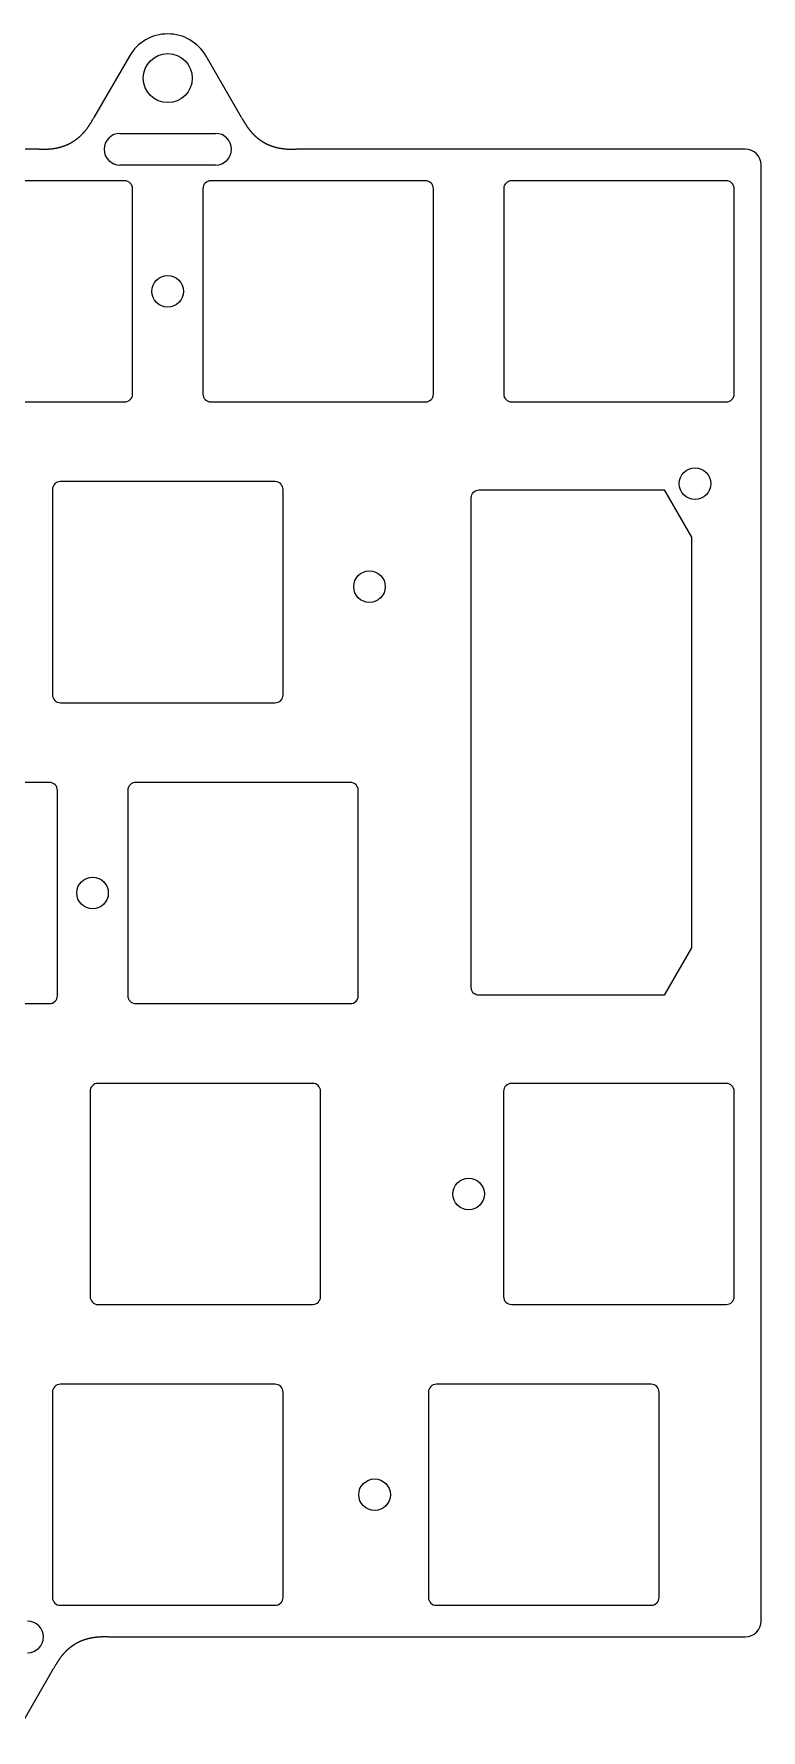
# Model space of a CAD drawing. Header units: millimetres. Extents: x -9 to 276, y -92 to 16.
# Drawn here: x 229.7 to 275.7, y -91.1 to 16.3 of the extents above; entities that cross this region are included whole.
import ezdxf

# ---------------------------------------------------------------- set-up
doc = ezdxf.new("R2010")
doc.units = ezdxf.units.MM
doc.layers.get('0').update_dxf_attribs({"linetype": 'CONTINUOUS'})
doc.layers.add('BLACK', color=7, linetype='CONTINUOUS')
doc.layers.add('Edge.Cuts', color=53, linetype='CONTINUOUS', true_color=0xc8a339)

msp = doc.modelspace()

# ---------------------------------------------------------------- linework, layer by layer
for points in [[(240.35, 6.5), (240.35, -6.5, 0.4142123908), (240.85, -7), (254.45, -7, 0.4142135624), (254.95, -6.5), (254.95, 6.5, 0.4142135624), (254.45, 7), (240.85, 7, 0.4142123908)], [(259.4, 6.5), (259.4, -6.5, 0.4142123908), (259.9, -7), (273.5, -7, 0.4142135624), (274, -6.5), (274, 6.5, 0.4142135624), (273.5, 7), (259.9, 7, 0.4142123908)], [(257.34375, -44.075), (257.34375, -13.075, -0.4142135624), (257.84375, -12.575), (269.56175, -12.575), (271.29375, -15.575), (271.29375, -41.575), (269.56175, -44.575), (257.84375, -44.575, -0.4142123908)], [(235.59375, -31.6), (235.59375, -44.6, 0.4142123908), (236.09375, -45.1), (249.69375, -45.1, 0.4142135624), (250.19375, -44.6), (250.19375, -31.6, 0.4142135624), (249.69375, -31.1), (236.09375, -31.1, 0.4142123908)], [(244.925, -69.2), (231.325, -69.2, 0.4142123908), (230.825, -69.7), (230.825, -82.7, 0.4142123908), (231.325, -83.2), (244.925, -83.2, 0.4142135624), (245.425, -82.7), (245.425, -69.7, 0.4142135624)], [(268.7375, -83.2, 0.4142135624), (269.2375, -82.7), (269.2375, -69.7, 0.4142135624), (268.7375, -69.2), (255.1375, -69.2, 0.4142123908), (254.6375, -69.7), (254.6375, -82.7, 0.4142123908), (255.1375, -83.2)]]:
    msp.add_lwpolyline(points, format="xyb", close=True)
for centre in [(238.125, 0), (271.51875, -12.175), (233.3625, -38.1), (251.221875, -76.2)]:
    msp.add_circle(centre, 1)
at = {"layer": 'BLACK', "linetype": 'Continuous'}
for p, q in [((247.306162, -50.152051), (233.70625, -50.152051)), ((273.497462, -50.152003), (259.897462, -50.152003)), ((233.20625, -50.652003), (233.20625, -63.652051)), ((247.80625, -63.651903), (247.80625, -50.644041)), ((259.397462, -50.652003), (259.397462, -63.652003)), ((273.997462, -63.652003), (273.997462, -50.652003)), ((233.706262, -64.152051), (247.312407, -64.152051)), ((259.897462, -64.152003), (273.497462, -64.152003))]:
    msp.add_line(p, q, dxfattribs=at)
at = {"layer": 'BLACK'}
msp.add_circle((257.175, -57.15), 1, dxfattribs=at)
for centre, radius, start, end in [((233.706162, -50.652003), 0.499912, 89.98991497, 180), ((247.306162, -50.652203), 0.500152, 0.9350487, 90), ((259.897462, -50.652003), 0.5, 90, 180), ((273.497462, -50.652003), 0.5, 0, 90), ((233.706262, -63.652103), 0.499948, 179.99404138, 270), ((247.306062, -63.651903), 0.500188, 270.7268293, 0), ((259.897462, -63.652003), 0.5, 180, 270), ((273.497462, -63.652003), 0.5, 270, 0)]:
    msp.add_arc(centre, radius, start, end, dxfattribs=at)
at = {"layer": 'Edge.Cuts', "linetype": 'CONTINUOUS'}
for p, q in [((235.700129, 14.9), (233.448462, 11)), ((242.801537, 11), (240.549871, 14.9)), ((233.283406, 10.718846), (233.296514, 10.74055)), ((233.296514, 10.74055), (233.310019, 10.763064)), ((233.310019, 10.763064), (233.324006, 10.786532)), ((233.324006, 10.786532), (233.338586, 10.811149)), ((233.338586, 10.811149), (233.353924, 10.837196)), ((233.353924, 10.837196), (233.370266, 10.865098)), ((233.370266, 10.865098), (233.388018, 10.89556)), ((233.388018, 10.89556), (233.407962, 10.929928)), ((233.407962, 10.929928), (233.432009, 10.971507)), ((233.432009, 10.971507), (233.448462, 11)), ((242.801537, 11), (242.823643, 10.961725)), ((242.823643, 10.961725), (242.845962, 10.923156)), ((242.845962, 10.923156), (242.857212, 10.903769)), ((242.857212, 10.903769), (242.868527, 10.884317)), ((242.868527, 10.884317), (242.879911, 10.864802)), ((242.879911, 10.864802), (242.891369, 10.845228)), ((242.891369, 10.845228), (242.902904, 10.825597)), ((242.902904, 10.825597), (242.91452, 10.805913)), ((242.91452, 10.805913), (242.926221, 10.786177)), ((242.926221, 10.786177), (242.938012, 10.766393)), ((242.938012, 10.766393), (242.949895, 10.746563)), ((242.949895, 10.746563), (242.961876, 10.726691)), ((232.381676, 9.662476), (232.387888, 9.667278)), ((232.387888, 9.667278), (232.394088, 9.672096)), ((232.394088, 9.672096), (232.400276, 9.676931)), ((232.400276, 9.676931), (232.406453, 9.681782)), ((232.406453, 9.681782), (232.412619, 9.68665)), ((232.412619, 9.68665), (232.418774, 9.691534)), ((232.418774, 9.691534), (232.424916, 9.696434)), ((232.424916, 9.696434), (232.431048, 9.701351)), ((232.431048, 9.701351), (232.437168, 9.706285)), ((232.437168, 9.706285), (232.443276, 9.711235)), ((232.443276, 9.711235), (232.449373, 9.716201)), ((232.449373, 9.716201), (232.455459, 9.721184)), ((232.455459, 9.721184), (232.461533, 9.726183)), ((232.461533, 9.726183), (232.467595, 9.731198)), ((232.467595, 9.731198), (232.473645, 9.73623)), ((232.473645, 9.73623), (232.479684, 9.741278)), ((232.479684, 9.741278), (232.485712, 9.746342)), ((232.485712, 9.746342), (232.491727, 9.751423)), ((232.491727, 9.751423), (232.497731, 9.75652)), ((232.497731, 9.75652), (232.503723, 9.761633)), ((232.503723, 9.761633), (232.509704, 9.766763)), ((232.509704, 9.766763), (232.515672, 9.771909)), ((232.515672, 9.771909), (232.521629, 9.777071)), ((232.521629, 9.777071), (232.527574, 9.782249)), ((232.527574, 9.782249), (232.533507, 9.787443)), ((232.533507, 9.787443), (232.539428, 9.792654)), ((232.539428, 9.792654), (232.545338, 9.797881)), ((232.545338, 9.797881), (232.551235, 9.803124)), ((232.551235, 9.803124), (232.55712, 9.808383)), ((232.55712, 9.808383), (232.562994, 9.813658)), ((232.562994, 9.813658), (232.568855, 9.818949)), ((232.568855, 9.818949), (232.574705, 9.824257)), ((232.574705, 9.824257), (232.580542, 9.82958)), ((232.580542, 9.82958), (232.586367, 9.834919)), ((232.586367, 9.834919), (232.586875, 9.835386)), ((232.586875, 9.835386), (232.598466, 9.846097)), ((232.598466, 9.846097), (232.610011, 9.856873)), ((232.610011, 9.856873), (232.621511, 9.867716)), ((232.621511, 9.867716), (232.632966, 9.878626)), ((232.632966, 9.878626), (232.644377, 9.889605)), ((232.644377, 9.889605), (232.655745, 9.900653)), ((232.655745, 9.900653), (232.667071, 9.911771)), ((232.667071, 9.911771), (232.678355, 9.92296)), ((232.678355, 9.92296), (232.689599, 9.934222)), ((232.689599, 9.934222), (232.700804, 9.945556)), ((232.700804, 9.945556), (232.71197, 9.956965)), ((232.71197, 9.956965), (232.723098, 9.968449)), ((232.723098, 9.968449), (232.734189, 9.98001)), ((232.734189, 9.98001), (232.745245, 9.991649)), ((232.745245, 9.991649), (232.756266, 10.003367)), ((232.756266, 10.003367), (232.767253, 10.015166)), ((232.767253, 10.015166), (232.778208, 10.027046)), ((232.778208, 10.027046), (232.789131, 10.03901)), ((232.789131, 10.03901), (232.800024, 10.051058)), ((232.800024, 10.051058), (232.810888, 10.063193)), ((232.810888, 10.063193), (232.821723, 10.075416)), ((232.821723, 10.075416), (232.832532, 10.087729)), ((232.832532, 10.087729), (232.843315, 10.100134)), ((232.843315, 10.100134), (232.854074, 10.112632)), ((232.854074, 10.112632), (232.864811, 10.125226)), ((232.864811, 10.125226), (232.875526, 10.137918)), ((232.875526, 10.137918), (232.886221, 10.15071)), ((232.886221, 10.15071), (232.896898, 10.163604)), ((232.896898, 10.163604), (232.907559, 10.176603)), ((232.907559, 10.176603), (232.918204, 10.189709)), ((232.918204, 10.189709), (232.928837, 10.202926)), ((232.928837, 10.202926), (232.939458, 10.216255)), ((232.939458, 10.216255), (232.95007, 10.229701)), ((232.95007, 10.229701), (232.960675, 10.243266)), ((232.960675, 10.243266), (232.971275, 10.256954)), ((232.971275, 10.256954), (232.981872, 10.270768)), ((232.981872, 10.270768), (232.99247, 10.284713)), ((232.99247, 10.284713), (233.003069, 10.298793)), ((233.003069, 10.298793), (233.013674, 10.313011)), ((233.013674, 10.313011), (233.024287, 10.327374)), ((233.024287, 10.327374), (233.034912, 10.341886)), ((233.034912, 10.341886), (233.045551, 10.356552)), ((233.045551, 10.356552), (233.056208, 10.371379)), ((233.056208, 10.371379), (233.066888, 10.386373)), ((233.066888, 10.386373), (233.077594, 10.401541)), ((233.077594, 10.401541), (233.088331, 10.416891)), ((233.088331, 10.416891), (233.099103, 10.43243)), ((233.099103, 10.43243), (233.109918, 10.448169)), ((233.109918, 10.448169), (233.120779, 10.464116)), ((233.120779, 10.464116), (233.131694, 10.480284)), ((233.131694, 10.480284), (233.142671, 10.496683)), ((233.142671, 10.496683), (233.153715, 10.513327)), ((233.153715, 10.513327), (233.164838, 10.530232)), ((233.164838, 10.530232), (233.176048, 10.547414)), ((233.176048, 10.547414), (233.187357, 10.564892)), ((233.187357, 10.564892), (233.198777, 10.582688)), ((233.198777, 10.582688), (233.210323, 10.600826)), ((233.210323, 10.600826), (233.222011, 10.619335)), ((233.222011, 10.619335), (233.233861, 10.638248)), ((233.233861, 10.638248), (233.245896, 10.657604)), ((233.245896, 10.657604), (233.258142, 10.67745)), ((233.258142, 10.67745), (233.270632, 10.697841)), ((233.270632, 10.697841), (233.283406, 10.718846)), ((235.093762, 10), (241.156237, 10)), ((242.961876, 10.726691), (242.973958, 10.706778)), ((242.973958, 10.706778), (242.986144, 10.686828)), ((242.986144, 10.686828), (242.998439, 10.666844)), ((242.998439, 10.666844), (243.004629, 10.656839)), ((243.004629, 10.656839), (243.010848, 10.646828)), ((243.010848, 10.646828), (243.017096, 10.636808)), ((243.017096, 10.636808), (243.023373, 10.626782)), ((243.023373, 10.626782), (243.029681, 10.61675)), ((243.029681, 10.61675), (243.036019, 10.606711)), ((243.036019, 10.606711), (243.042389, 10.596666)), ((243.042389, 10.596666), (243.04879, 10.586616)), ((243.04879, 10.586616), (243.055223, 10.576561)), ((243.055223, 10.576561), (243.061689, 10.566501)), ((243.061689, 10.566501), (243.068189, 10.556436)), ((243.068189, 10.556436), (243.074722, 10.546367)), ((243.074722, 10.546367), (243.081289, 10.536295)), ((243.081289, 10.536295), (243.087891, 10.526219)), ((243.087891, 10.526219), (243.094528, 10.51614)), ((243.094528, 10.51614), (243.1012, 10.506058)), ((243.1012, 10.506058), (243.107909, 10.495974)), ((243.107909, 10.495974), (243.114654, 10.485888)), ((243.114654, 10.485888), (243.121437, 10.4758)), ((243.121437, 10.4758), (243.128257, 10.465711)), ((243.128257, 10.465711), (243.135115, 10.45562)), ((243.135115, 10.45562), (243.142012, 10.445529)), ((243.142012, 10.445529), (243.148948, 10.435438)), ((243.148948, 10.435438), (243.155924, 10.425347)), ((243.155924, 10.425347), (243.16294, 10.415256)), ((243.16294, 10.415256), (243.169996, 10.405166)), ((243.169996, 10.405166), (243.177094, 10.395077)), ((243.177094, 10.395077), (243.184233, 10.384989)), ((243.184233, 10.384989), (243.191414, 10.374903)), ((243.191414, 10.374903), (243.198638, 10.36482)), ((243.198638, 10.36482), (243.205905, 10.354738)), ((243.205905, 10.354738), (243.213215, 10.34466)), ((243.213215, 10.34466), (243.22057, 10.334585)), ((243.22057, 10.334585), (243.227969, 10.324513)), ((243.227969, 10.324513), (243.235413, 10.314445)), ((243.235413, 10.314445), (243.242902, 10.304381)), ((243.242902, 10.304381), (243.250438, 10.294322)), ((243.250438, 10.294322), (243.25802, 10.284267)), ((243.25802, 10.284267), (243.26565, 10.274218)), ((243.26565, 10.274218), (243.273327, 10.264175)), ((243.273327, 10.264175), (243.281052, 10.254137)), ((243.281052, 10.254137), (243.288825, 10.244105)), ((243.288825, 10.244105), (243.296648, 10.234081)), ((243.296648, 10.234081), (243.30452, 10.224063)), ((243.30452, 10.224063), (243.312442, 10.214052)), ((243.312442, 10.214052), (243.320414, 10.204049)), ((243.320414, 10.204049), (243.328438, 10.194055)), ((243.328438, 10.194055), (243.336513, 10.184068)), ((243.336513, 10.184068), (243.34464, 10.17409)), ((243.34464, 10.17409), (243.352819, 10.164121)), ((243.352819, 10.164121), (243.361052, 10.154162)), ((243.361052, 10.154162), (243.369338, 10.144212)), ((243.369338, 10.144212), (243.377678, 10.134273)), ((243.377678, 10.134273), (243.386072, 10.124344)), ((243.386072, 10.124344), (243.394522, 10.114425)), ((243.394522, 10.114425), (243.403026, 10.104518)), ((243.403026, 10.104518), (243.411587, 10.094622)), ((243.411587, 10.094622), (243.420205, 10.084738)), ((243.420205, 10.084738), (243.428879, 10.074866)), ((243.428879, 10.074866), (243.437611, 10.065007)), ((243.437611, 10.065007), (243.4464, 10.055161)), ((243.4464, 10.055161), (243.455248, 10.045327)), ((243.455248, 10.045327), (243.464155, 10.035508)), ((243.464155, 10.035508), (243.473122, 10.025702)), ((243.473122, 10.025702), (243.482148, 10.01591)), ((243.482148, 10.01591), (243.491235, 10.006133)), ((243.491235, 10.006133), (243.500383, 9.996371)), ((243.500383, 9.996371), (243.509592, 9.986624)), ((243.509592, 9.986624), (243.518863, 9.976893)), ((243.518863, 9.976893), (243.528196, 9.967178)), ((243.528196, 9.967178), (243.537593, 9.957479)), ((243.537593, 9.957479), (243.547052, 9.947796)), ((243.547052, 9.947796), (243.556576, 9.938131)), ((243.556576, 9.938131), (243.566164, 9.928483)), ((243.566164, 9.928483), (243.575817, 9.918853)), ((243.575817, 9.918853), (243.585535, 9.909241)), ((243.585535, 9.909241), (243.595319, 9.899647)), ((243.595319, 9.899647), (243.605169, 9.890072)), ((243.605169, 9.890072), (243.615087, 9.880516)), ((243.615087, 9.880516), (243.625071, 9.87098)), ((243.625071, 9.87098), (243.635124, 9.861463)), ((243.635124, 9.861463), (243.645245, 9.851966)), ((243.645245, 9.851966), (243.655434, 9.84249)), ((243.655434, 9.84249), (243.665693, 9.833035)), ((243.665693, 9.833035), (243.676022, 9.823601)), ((243.676022, 9.823601), (243.686421, 9.814188)), ((243.686421, 9.814188), (243.696891, 9.804797)), ((243.696891, 9.804797), (243.707433, 9.795429)), ((243.707433, 9.795429), (243.718046, 9.786083)), ((243.718046, 9.786083), (243.728731, 9.77676)), ((243.728731, 9.77676), (243.73949, 9.76746)), ((243.73949, 9.76746), (243.750321, 9.758183)), ((243.750321, 9.758183), (243.761226, 9.748931)), ((243.761226, 9.748931), (243.772206, 9.739703)), ((243.772206, 9.739703), (243.778256, 9.734655)), ((243.778256, 9.734655), (243.784318, 9.729623)), ((243.784318, 9.729623), (243.790391, 9.724608)), ((243.790391, 9.724608), (243.796476, 9.71961)), ((243.796476, 9.71961), (243.802572, 9.714627)), ((243.802572, 9.714627), (243.808679, 9.709662)), ((243.808679, 9.709662), (243.814798, 9.704712)), ((243.814798, 9.704712), (243.820929, 9.69978)), ((243.820929, 9.69978), (243.827071, 9.694863)), ((243.827071, 9.694863), (243.833224, 9.689964)), ((243.833224, 9.689964), (243.839388, 9.68508)), ((243.839388, 9.68508), (243.845564, 9.680214)), ((243.845564, 9.680214), (243.851751, 9.675364)), ((243.851751, 9.675364), (243.857949, 9.67053)), ((243.857949, 9.67053), (243.864159, 9.665713)), ((229.984361, 9), (141.490638, 9)), ((229.984361, 9), (230.028561, 9.000006)), ((230.028561, 9.000006), (230.073122, 9.000051)), ((230.073122, 9.000051), (230.095537, 9.0001)), ((230.095537, 9.0001), (230.118041, 9.000173)), ((230.118041, 9.000173), (230.140633, 9.000275)), ((230.140633, 9.000275), (230.163313, 9.000411)), ((230.163313, 9.000411), (230.186082, 9.000585)), ((230.186082, 9.000585), (230.208937, 9.000803)), ((230.208937, 9.000803), (230.231879, 9.001069)), ((230.231879, 9.001069), (230.254908, 9.001387)), ((230.254908, 9.001387), (230.278023, 9.001764)), ((230.278023, 9.001764), (230.301223, 9.002203)), ((230.301223, 9.002203), (230.324509, 9.00271)), ((230.324509, 9.00271), (230.347879, 9.003289)), ((230.347879, 9.003289), (230.371334, 9.003945)), ((230.371334, 9.003945), (230.383093, 9.004303)), ((230.383093, 9.004303), (230.394873, 9.004683)), ((230.394873, 9.004683), (230.406673, 9.005084)), ((230.406673, 9.005084), (230.418495, 9.005507)), ((230.418495, 9.005507), (230.430337, 9.005953)), ((230.430337, 9.005953), (230.4422, 9.006423)), ((230.4422, 9.006423), (230.454084, 9.006917)), ((230.454084, 9.006917), (230.465988, 9.007436)), ((230.465988, 9.007436), (230.477913, 9.00798)), ((230.477913, 9.00798), (230.489859, 9.008549)), ((230.489859, 9.008549), (230.501824, 9.009146)), ((230.501824, 9.009146), (230.513811, 9.009769)), ((230.513811, 9.009769), (230.525817, 9.01042)), ((230.525817, 9.01042), (230.537844, 9.011099)), ((230.537844, 9.011099), (230.549891, 9.011808)), ((230.549891, 9.011808), (230.561959, 9.012545)), ((230.561959, 9.012545), (230.574046, 9.013313)), ((230.574046, 9.013313), (230.586154, 9.014112)), ((230.586154, 9.014112), (230.598282, 9.014942)), ((230.598282, 9.014942), (230.610429, 9.015804)), ((230.610429, 9.015804), (230.622597, 9.016698)), ((230.622597, 9.016698), (230.634784, 9.017625)), ((230.634784, 9.017625), (230.646992, 9.018586)), ((230.646992, 9.018586), (230.659219, 9.019582)), ((230.659219, 9.019582), (230.671465, 9.020612)), ((230.671465, 9.020612), (230.683732, 9.021678)), ((230.683732, 9.021678), (230.696018, 9.02278)), ((230.696018, 9.02278), (230.708324, 9.023919)), ((230.708324, 9.023919), (230.720649, 9.025095)), ((230.720649, 9.025095), (230.732994, 9.026309)), ((230.732994, 9.026309), (230.745358, 9.027562)), ((230.745358, 9.027562), (230.757741, 9.028854)), ((230.757741, 9.028854), (230.770144, 9.030185)), ((230.770144, 9.030185), (230.782566, 9.031557)), ((230.782566, 9.031557), (230.795007, 9.03297)), ((230.795007, 9.03297), (230.807467, 9.034424)), ((230.807467, 9.034424), (230.819947, 9.035921)), ((230.819947, 9.035921), (230.832445, 9.03746)), ((230.832445, 9.03746), (230.844963, 9.039043)), ((230.844963, 9.039043), (230.857499, 9.040669)), ((230.857499, 9.040669), (230.870055, 9.042341)), ((230.870055, 9.042341), (230.882629, 9.044057)), ((230.882629, 9.044057), (230.895222, 9.045819)), ((230.895222, 9.045819), (230.907834, 9.047627)), ((230.907834, 9.047627), (230.920464, 9.049483)), ((230.920464, 9.049483), (230.933113, 9.051386)), ((230.933113, 9.051386), (230.94578, 9.053337)), ((230.94578, 9.053337), (230.958467, 9.055337)), ((230.958467, 9.055337), (230.971171, 9.057386)), ((230.971171, 9.057386), (230.983894, 9.059485)), ((230.983894, 9.059485), (230.996636, 9.061635)), ((230.996636, 9.061635), (231.009395, 9.063836)), ((231.009395, 9.063836), (231.022173, 9.066089)), ((231.022173, 9.066089), (231.034969, 9.068394)), ((231.034969, 9.068394), (231.047784, 9.070753)), ((231.047784, 9.070753), (231.060616, 9.073164)), ((231.060616, 9.073164), (231.073466, 9.07563)), ((231.073466, 9.07563), (231.086335, 9.078151)), ((231.086335, 9.078151), (231.099221, 9.080728)), ((231.099221, 9.080728), (231.112126, 9.08336)), ((231.112126, 9.08336), (231.125048, 9.086049)), ((231.125048, 9.086049), (231.137988, 9.088795)), ((231.137988, 9.088795), (231.150945, 9.091598)), ((231.150945, 9.091598), (231.163921, 9.094461)), ((231.163921, 9.094461), (231.176914, 9.097382)), ((231.176914, 9.097382), (231.189924, 9.100363)), ((231.189924, 9.100363), (231.202952, 9.103404)), ((231.202952, 9.103404), (231.215998, 9.106506)), ((231.215998, 9.106506), (231.229061, 9.109669)), ((231.229061, 9.109669), (231.242141, 9.112894)), ((231.242141, 9.112894), (231.255239, 9.116182)), ((231.255239, 9.116182), (231.268354, 9.119534)), ((231.268354, 9.119534), (231.281486, 9.122949)), ((231.281486, 9.122949), (231.294635, 9.126428)), ((231.294635, 9.126428), (231.307802, 9.129973)), ((231.307802, 9.129973), (231.320985, 9.133583)), ((231.320985, 9.133583), (231.334186, 9.137259)), ((231.334186, 9.137259), (231.347403, 9.141002)), ((231.347403, 9.141002), (231.360637, 9.144813)), ((231.360637, 9.144813), (231.373889, 9.148692)), ((231.373889, 9.148692), (231.387157, 9.152639)), ((231.387157, 9.152639), (231.400441, 9.156656)), ((231.400441, 9.156656), (231.413743, 9.160742)), ((231.413743, 9.160742), (231.427061, 9.164899)), ((231.427061, 9.164899), (231.440396, 9.169127)), ((231.440396, 9.169127), (231.453747, 9.173427)), ((231.453747, 9.173427), (231.467114, 9.177799)), ((231.467114, 9.177799), (231.480498, 9.182244)), ((231.480498, 9.182244), (231.493899, 9.186762)), ((231.493899, 9.186762), (231.507316, 9.191354)), ((231.507316, 9.191354), (231.520749, 9.196021)), ((231.520749, 9.196021), (231.534198, 9.200763)), ((231.534198, 9.200763), (231.547663, 9.205581)), ((231.547663, 9.205581), (231.561145, 9.210476)), ((231.561145, 9.210476), (231.568542, 9.213192)), ((231.568542, 9.213192), (231.57593, 9.215925)), ((231.57593, 9.215925), (231.58331, 9.218677)), ((231.58331, 9.218677), (231.590681, 9.221447)), ((231.590681, 9.221447), (231.598044, 9.224236)), ((231.598044, 9.224236), (231.605398, 9.227042)), ((231.605398, 9.227042), (231.612744, 9.229867)), ((231.612744, 9.229867), (231.620081, 9.232709)), ((231.620081, 9.232709), (231.62741, 9.23557)), ((231.62741, 9.23557), (231.63473, 9.238449)), ((231.63473, 9.238449), (231.642041, 9.241346)), ((231.642041, 9.241346), (231.649343, 9.244261)), ((231.649343, 9.244261), (231.656637, 9.247194)), ((231.656637, 9.247194), (231.663922, 9.250146)), ((231.663922, 9.250146), (231.671199, 9.253115)), ((231.671199, 9.253115), (231.678466, 9.256102)), ((231.678466, 9.256102), (231.685725, 9.259107)), ((231.685725, 9.259107), (231.692975, 9.26213)), ((231.692975, 9.26213), (231.700216, 9.265172)), ((231.700216, 9.265172), (231.707448, 9.268231)), ((231.707448, 9.268231), (231.714671, 9.271308)), ((231.714671, 9.271308), (231.721886, 9.274403)), ((231.721886, 9.274403), (231.729091, 9.277516)), ((231.729091, 9.277516), (231.736288, 9.280647)), ((231.736288, 9.280647), (231.743475, 9.283795)), ((231.743475, 9.283795), (231.750654, 9.286962)), ((231.750654, 9.286962), (231.757823, 9.290147)), ((231.757823, 9.290147), (231.764983, 9.293349)), ((231.764983, 9.293349), (231.772134, 9.296569)), ((231.772134, 9.296569), (231.779277, 9.299807)), ((231.779277, 9.299807), (231.786409, 9.303063)), ((231.786409, 9.303063), (231.793533, 9.306337)), ((231.793533, 9.306337), (231.800648, 9.309628)), ((231.800648, 9.309628), (231.807753, 9.312937)), ((231.807753, 9.312937), (231.814849, 9.316264)), ((231.814849, 9.316264), (231.821936, 9.319609)), ((231.821936, 9.319609), (231.829014, 9.322971)), ((231.829014, 9.322971), (231.836082, 9.326351)), ((231.836082, 9.326351), (231.843141, 9.329749)), ((231.843141, 9.329749), (231.85019, 9.333165)), ((231.85019, 9.333165), (231.85723, 9.336598)), ((231.85723, 9.336598), (231.864261, 9.340049)), ((231.864261, 9.340049), (231.871282, 9.343517)), ((231.871282, 9.343517), (231.878294, 9.347003)), ((231.878294, 9.347003), (231.885296, 9.350507)), ((231.885296, 9.350507), (231.892289, 9.354029)), ((231.892289, 9.354029), (231.899272, 9.357567)), ((231.899272, 9.357567), (231.906246, 9.361124)), ((231.906246, 9.361124), (231.91321, 9.364698)), ((231.91321, 9.364698), (231.920165, 9.36829)), ((231.920165, 9.36829), (231.92711, 9.371899)), ((231.92711, 9.371899), (231.934045, 9.375526)), ((231.934045, 9.375526), (231.940971, 9.37917)), ((231.940971, 9.37917), (231.947886, 9.382831)), ((231.947886, 9.382831), (231.954793, 9.386511)), ((231.954793, 9.386511), (231.961689, 9.390207)), ((231.961689, 9.390207), (231.968576, 9.393921)), ((231.968576, 9.393921), (231.975452, 9.397653)), ((231.975452, 9.397653), (231.982319, 9.401402)), ((231.982319, 9.401402), (231.989176, 9.405168)), ((231.989176, 9.405168), (231.996024, 9.408952)), ((231.996024, 9.408952), (232.002861, 9.412753)), ((232.002861, 9.412753), (232.009689, 9.416572)), ((232.009689, 9.416572), (232.016506, 9.420407)), ((232.016506, 9.420407), (232.023314, 9.424261)), ((232.023314, 9.424261), (232.030111, 9.428131)), ((232.030111, 9.428131), (232.036899, 9.432019)), ((232.036899, 9.432019), (232.043676, 9.435924)), ((232.043676, 9.435924), (232.050443, 9.439846)), ((232.050443, 9.439846), (232.057201, 9.443786)), ((232.057201, 9.443786), (232.063948, 9.447743)), ((232.063948, 9.447743), (232.070685, 9.451717)), ((232.070685, 9.451717), (232.077412, 9.455709)), ((232.077412, 9.455709), (232.084129, 9.459717)), ((232.084129, 9.459717), (232.090835, 9.463743)), ((232.090835, 9.463743), (232.097532, 9.467786)), ((232.097532, 9.467786), (232.104217, 9.471846)), ((232.104217, 9.471846), (232.110893, 9.475924)), ((232.110893, 9.475924), (232.117559, 9.480018)), ((232.117559, 9.480018), (232.124214, 9.48413)), ((232.124214, 9.48413), (232.130859, 9.488258)), ((232.130859, 9.488258), (232.137493, 9.492404)), ((232.137493, 9.492404), (232.144117, 9.496567)), ((232.144117, 9.496567), (232.150731, 9.500747)), ((232.150731, 9.500747), (232.157334, 9.504944)), ((232.157334, 9.504944), (232.163926, 9.509158)), ((232.163926, 9.509158), (232.170508, 9.513389)), ((232.170508, 9.513389), (232.17708, 9.517637)), ((232.17708, 9.517637), (232.183641, 9.521903)), ((232.183641, 9.521903), (232.190192, 9.526185)), ((232.190192, 9.526185), (232.196732, 9.530484)), ((232.196732, 9.530484), (232.203261, 9.5348)), ((232.203261, 9.5348), (232.20978, 9.539133)), ((232.20978, 9.539133), (232.216288, 9.543483)), ((232.216288, 9.543483), (232.222785, 9.54785)), ((232.222785, 9.54785), (232.229272, 9.552233)), ((232.229272, 9.552233), (232.235747, 9.556634)), ((232.235747, 9.556634), (232.242213, 9.561051)), ((232.242213, 9.561051), (232.248667, 9.565486)), ((232.248667, 9.565486), (232.255111, 9.569937)), ((232.255111, 9.569937), (232.261543, 9.574405)), ((232.261543, 9.574405), (232.267965, 9.57889)), ((232.267965, 9.57889), (232.274376, 9.583391)), ((232.274376, 9.583391), (232.280776, 9.58791)), ((232.280776, 9.58791), (232.287165, 9.592445)), ((232.287165, 9.592445), (232.293544, 9.596997)), ((232.293544, 9.596997), (232.299911, 9.601566)), ((232.299911, 9.601566), (232.306267, 9.606151)), ((232.306267, 9.606151), (232.312612, 9.610753)), ((232.312612, 9.610753), (232.318947, 9.615372)), ((232.318947, 9.615372), (232.32527, 9.620008)), ((232.32527, 9.620008), (232.331582, 9.62466)), ((232.331582, 9.62466), (232.337883, 9.629329)), ((232.337883, 9.629329), (232.344173, 9.634014)), ((232.344173, 9.634014), (232.350451, 9.638717)), ((232.350451, 9.638717), (232.356719, 9.643435)), ((232.356719, 9.643435), (232.362975, 9.648171)), ((232.362975, 9.648171), (232.36922, 9.652923)), ((232.36922, 9.652923), (232.375454, 9.657691)), ((232.375454, 9.657691), (232.381676, 9.662476)), ((243.864159, 9.665713), (243.87038, 9.660913)), ((243.87038, 9.660913), (243.876612, 9.656129)), ((243.876612, 9.656129), (243.882855, 9.651362)), ((243.882855, 9.651362), (243.889109, 9.646612)), ((243.889109, 9.646612), (243.895375, 9.641878)), ((243.895375, 9.641878), (243.901651, 9.637161)), ((243.901651, 9.637161), (243.907939, 9.632461)), ((243.907939, 9.632461), (243.914237, 9.627777)), ((243.914237, 9.627777), (243.920547, 9.62311)), ((243.920547, 9.62311), (243.926868, 9.61846)), ((243.926868, 9.61846), (243.933199, 9.613827)), ((243.933199, 9.613827), (243.939542, 9.60921)), ((243.939542, 9.60921), (243.945895, 9.604611)), ((243.945895, 9.604611), (243.95226, 9.600028)), ((243.95226, 9.600028), (243.958635, 9.595461)), ((243.958635, 9.595461), (243.965021, 9.590912)), ((243.965021, 9.590912), (243.971418, 9.586379)), ((243.971418, 9.586379), (243.977826, 9.581864)), ((243.977826, 9.581864), (243.984244, 9.577365)), ((243.984244, 9.577365), (243.990673, 9.572883)), ((243.990673, 9.572883), (243.997113, 9.568418)), ((243.997113, 9.568418), (244.003564, 9.56397)), ((244.003564, 9.56397), (244.010025, 9.559539)), ((244.010025, 9.559539), (244.016497, 9.555124)), ((244.016497, 9.555124), (244.02298, 9.550727)), ((244.02298, 9.550727), (244.029473, 9.546347)), ((244.029473, 9.546347), (244.035977, 9.541983)), ((244.035977, 9.541983), (244.042492, 9.537637)), ((244.042492, 9.537637), (244.049017, 9.533308)), ((244.049017, 9.533308), (244.055552, 9.528995)), ((244.055552, 9.528995), (244.062098, 9.5247)), ((244.062098, 9.5247), (244.068655, 9.520422)), ((244.068655, 9.520422), (244.075222, 9.516161)), ((244.075222, 9.516161), (244.081799, 9.511917)), ((244.081799, 9.511917), (244.088387, 9.50769)), ((244.088387, 9.50769), (244.094985, 9.50348)), ((244.094985, 9.50348), (244.101593, 9.499287)), ((244.101593, 9.499287), (244.108212, 9.495111)), ((244.108212, 9.495111), (244.114841, 9.490953)), ((244.114841, 9.490953), (244.12148, 9.486812)), ((244.12148, 9.486812), (244.12813, 9.482687)), ((244.12813, 9.482687), (244.13479, 9.47858)), ((244.13479, 9.47858), (244.14146, 9.474491)), ((244.14146, 9.474491), (244.14814, 9.470418)), ((244.14814, 9.470418), (244.15483, 9.466363)), ((244.15483, 9.466363), (244.161531, 9.462325)), ((244.161531, 9.462325), (244.168241, 9.458304)), ((244.168241, 9.458304), (244.174962, 9.454301)), ((244.174962, 9.454301), (244.181693, 9.450314)), ((244.181693, 9.450314), (244.188433, 9.446346)), ((244.188433, 9.446346), (244.195184, 9.442394)), ((244.195184, 9.442394), (244.201945, 9.43846)), ((244.201945, 9.43846), (244.208716, 9.434543)), ((244.208716, 9.434543), (244.215496, 9.430643)), ((244.215496, 9.430643), (244.222287, 9.426761)), ((244.222287, 9.426761), (244.229087, 9.422896)), ((244.229087, 9.422896), (244.235898, 9.419049)), ((244.235898, 9.419049), (244.242718, 9.415219)), ((244.242718, 9.415219), (244.249548, 9.411406)), ((244.249548, 9.411406), (244.256387, 9.407611)), ((244.256387, 9.407611), (244.263237, 9.403834)), ((244.263237, 9.403834), (244.270096, 9.400073)), ((244.270096, 9.400073), (244.276965, 9.396331)), ((244.276965, 9.396331), (244.283844, 9.392606)), ((244.283844, 9.392606), (244.290732, 9.388898)), ((244.290732, 9.388898), (244.29763, 9.385208)), ((244.29763, 9.385208), (244.304538, 9.381535)), ((244.304538, 9.381535), (244.311455, 9.37788)), ((244.311455, 9.37788), (244.318382, 9.374242)), ((244.318382, 9.374242), (244.325318, 9.370622)), ((244.325318, 9.370622), (244.332264, 9.36702)), ((244.332264, 9.36702), (244.339219, 9.363435)), ((244.339219, 9.363435), (244.346184, 9.359868)), ((244.346184, 9.359868), (244.353158, 9.356319)), ((244.353158, 9.356319), (244.360142, 9.352787)), ((244.360142, 9.352787), (244.367135, 9.349273)), ((244.367135, 9.349273), (244.374137, 9.345776)), ((244.374137, 9.345776), (244.381149, 9.342297)), ((244.381149, 9.342297), (244.38817, 9.338836)), ((244.38817, 9.338836), (244.395201, 9.335392)), ((244.395201, 9.335392), (244.402241, 9.331967)), ((244.402241, 9.331967), (244.40929, 9.328559)), ((244.40929, 9.328559), (244.416348, 9.325169)), ((244.416348, 9.325169), (244.423415, 9.321796)), ((244.423415, 9.321796), (244.430492, 9.318441)), ((244.430492, 9.318441), (244.437578, 9.315104)), ((244.437578, 9.315104), (244.444673, 9.311785)), ((244.444673, 9.311785), (244.451777, 9.308484)), ((244.451777, 9.308484), (244.45889, 9.305201)), ((244.45889, 9.305201), (244.466012, 9.301935)), ((244.466012, 9.301935), (244.473144, 9.298687)), ((244.473144, 9.298687), (244.480284, 9.295457)), ((244.480284, 9.295457), (244.487433, 9.292245)), ((244.487433, 9.292245), (244.494591, 9.289051)), ((244.494591, 9.289051), (244.501759, 9.285875)), ((244.501759, 9.285875), (244.508935, 9.282717)), ((244.508935, 9.282717), (244.51612, 9.279577)), ((244.51612, 9.279577), (244.523314, 9.276454)), ((244.523314, 9.276454), (244.530516, 9.27335)), ((244.530516, 9.27335), (244.537728, 9.270263)), ((244.537728, 9.270263), (244.544948, 9.267195)), ((244.544948, 9.267195), (244.552177, 9.264145)), ((244.552177, 9.264145), (244.559415, 9.261112)), ((244.559415, 9.261112), (244.566662, 9.258098)), ((244.566662, 9.258098), (244.573917, 9.255101)), ((244.573917, 9.255101), (244.581181, 9.252123)), ((244.581181, 9.252123), (244.588454, 9.249163)), ((244.588454, 9.249163), (244.595735, 9.246221)), ((244.595735, 9.246221), (244.603025, 9.243297)), ((244.603025, 9.243297), (244.610323, 9.240391)), ((244.610323, 9.240391), (244.617631, 9.237503)), ((244.617631, 9.237503), (244.624946, 9.234633)), ((244.624946, 9.234633), (244.63227, 9.231782)), ((244.63227, 9.231782), (244.639603, 9.228948)), ((244.639603, 9.228948), (244.646944, 9.226133)), ((244.646944, 9.226133), (244.654293, 9.223336)), ((244.654293, 9.223336), (244.661651, 9.220557)), ((244.661651, 9.220557), (244.669017, 9.217797)), ((244.669017, 9.217797), (244.676392, 9.215054)), ((244.676392, 9.215054), (244.683775, 9.21233)), ((244.683775, 9.21233), (244.691166, 9.209625)), ((244.691166, 9.209625), (244.698566, 9.206937)), ((244.698566, 9.206937), (244.705974, 9.204268)), ((244.705974, 9.204268), (244.71339, 9.201617)), ((244.71339, 9.201617), (244.720814, 9.198984)), ((244.720814, 9.198984), (244.728247, 9.196369)), ((244.728247, 9.196369), (244.735687, 9.193773)), ((244.735687, 9.193773), (244.743136, 9.191196)), ((244.743136, 9.191196), (244.750593, 9.188636)), ((244.750593, 9.188636), (244.758058, 9.186095)), ((244.758058, 9.186095), (244.765531, 9.183572)), ((244.765531, 9.183572), (244.773013, 9.181068)), ((244.773013, 9.181068), (244.780502, 9.178582)), ((244.780502, 9.178582), (244.787999, 9.176115)), ((244.787999, 9.176115), (244.795504, 9.173666)), ((244.795504, 9.173666), (244.803017, 9.171235)), ((244.803017, 9.171235), (244.810539, 9.168823)), ((244.810539, 9.168823), (244.818068, 9.16643)), ((244.818068, 9.16643), (244.825605, 9.164055)), ((244.825605, 9.164055), (244.82626, 9.163849)), ((244.82626, 9.163849), (244.841331, 9.159166)), ((244.841331, 9.159166), (244.856436, 9.154556)), ((244.856436, 9.154556), (244.871576, 9.150018)), ((244.871576, 9.150018), (244.886753, 9.145553)), ((244.886753, 9.145553), (244.901966, 9.14116)), ((244.901966, 9.14116), (244.917218, 9.136839)), ((244.917218, 9.136839), (244.932509, 9.13259)), ((244.932509, 9.13259), (244.947842, 9.128412)), ((244.947842, 9.128412), (244.963216, 9.124305)), ((244.963216, 9.124305), (244.978635, 9.120269)), ((244.978635, 9.120269), (244.994098, 9.116303)), ((244.994098, 9.116303), (245.009608, 9.112408)), ((245.009608, 9.112408), (245.025166, 9.108583)), ((245.025166, 9.108583), (245.040773, 9.104828)), ((245.040773, 9.104828), (245.056431, 9.101143)), ((245.056431, 9.101143), (245.072143, 9.097527)), ((245.072143, 9.097527), (245.087909, 9.09398)), ((245.087909, 9.09398), (245.103731, 9.090502)), ((245.103731, 9.090502), (245.119612, 9.087093)), ((245.119612, 9.087093), (245.135553, 9.083752)), ((245.135553, 9.083752), (245.151556, 9.08048)), ((245.151556, 9.08048), (245.167624, 9.077276)), ((245.167624, 9.077276), (245.183759, 9.074139)), ((245.183759, 9.074139), (245.199962, 9.071071)), ((245.199962, 9.071071), (245.216237, 9.06807)), ((245.216237, 9.06807), (245.232586, 9.065136)), ((245.232586, 9.065136), (245.249012, 9.06227)), ((245.249012, 9.06227), (245.265517, 9.05947)), ((245.265517, 9.05947), (245.282104, 9.056737)), ((245.282104, 9.056737), (245.298778, 9.054071)), ((245.298778, 9.054071), (245.31554, 9.051471)), ((245.31554, 9.051471), (245.332394, 9.048938)), ((245.332394, 9.048938), (245.349344, 9.04647)), ((245.349344, 9.04647), (245.366394, 9.044069)), ((245.366394, 9.044069), (245.383549, 9.041733)), ((245.383549, 9.041733), (245.400811, 9.039462)), ((245.400811, 9.039462), (245.418186, 9.037257)), ((245.418186, 9.037257), (245.435679, 9.035118)), ((245.435679, 9.035118), (245.453296, 9.033043)), ((245.453296, 9.033043), (245.471041, 9.031033)), ((245.471041, 9.031033), (245.48892, 9.029088)), ((245.48892, 9.029088), (245.506941, 9.027208)), ((245.506941, 9.027208), (245.525111, 9.025391)), ((245.525111, 9.025391), (245.543436, 9.02364)), ((245.543436, 9.02364), (245.561925, 9.021952)), ((245.561925, 9.021952), (245.580586, 9.020328)), ((245.580586, 9.020328), (245.59943, 9.018769)), ((245.59943, 9.018769), (245.618468, 9.017272)), ((245.618468, 9.017272), (245.637709, 9.01584)), ((245.637709, 9.01584), (245.657168, 9.014471)), ((245.657168, 9.014471), (245.676858, 9.013165)), ((245.676858, 9.013165), (245.696795, 9.011922)), ((245.696795, 9.011922), (245.716996, 9.010742)), ((245.716996, 9.010742), (245.737482, 9.009624)), ((245.737482, 9.009624), (245.758272, 9.00857)), ((245.758272, 9.00857), (245.779394, 9.007577)), ((245.779394, 9.007577), (245.800875, 9.006648)), ((245.800875, 9.006648), (245.822749, 9.00578)), ((245.822749, 9.00578), (245.845053, 9.004974)), ((245.845053, 9.004974), (245.867833, 9.00423)), ((245.867833, 9.00423), (245.891143, 9.003547)), ((245.891143, 9.003547), (245.915048, 9.002926)), ((245.915048, 9.002926), (245.939625, 9.002365)), ((245.939625, 9.002365), (245.964976, 9.001866)), ((245.964976, 9.001866), (245.991227, 9.001427)), ((245.991227, 9.001427), (246.018544, 9.001048)), ((246.018544, 9.001048), (246.047153, 9.00073)), ((246.047153, 9.00073), (246.07738, 9.00047)), ((246.07738, 9.00047), (246.109715, 9.000269)), ((246.109715, 9.000269), (246.144972, 9.000126)), ((246.144972, 9.000126), (246.184709, 9.000038)), ((246.184709, 9.000038), (246.232742, 9.000003)), ((246.232742, 9.000003), (246.265638, 9)), ((274.7, 9), (246.265638, 9)), ((241.156237, 8), (235.093762, 8)), ((275.7, -84.2), (275.7, 8)), ((235.4, 7), (221.8, 7)), ((235.9, -6.5), (235.9, 6.5)), ((221.8, -7), (235.4, -7)), ((230.825, -12.55), (230.825, -25.55)), ((244.925, -12.05), (231.325, -12.05)), ((245.425, -25.55), (245.425, -12.55)), ((231.325, -26.05), (244.925, -26.05)), ((230.6375, -31.1), (217.0375, -31.1)), ((231.1375, -44.6), (231.1375, -31.6)), ((217.0375, -45.1), (230.6375, -45.1)), ((231.894371, -85.916205), (231.888286, -85.921188)), ((231.900468, -85.911239), (231.894371, -85.916205)), ((231.906577, -85.906289), (231.900468, -85.911239)), ((231.912697, -85.901355), (231.906577, -85.906289)), ((231.918828, -85.896438), (231.912697, -85.901355)), ((231.924971, -85.891538), (231.918828, -85.896438)), ((231.931126, -85.886653), (231.924971, -85.891538)), ((231.937291, -85.881786), (231.931126, -85.886653)), ((231.943469, -85.876935), (231.937291, -85.881786)), ((231.949657, -85.8721), (231.943469, -85.876935)), ((231.955857, -85.867282), (231.949657, -85.8721)), ((231.962068, -85.86248), (231.955857, -85.867282)), ((231.968291, -85.857695), (231.962068, -85.86248)), ((231.974525, -85.852926), (231.968291, -85.857695)), ((231.98077, -85.848174), (231.974525, -85.852926)), ((231.987026, -85.843439), (231.98077, -85.848174)), ((231.993294, -85.83872), (231.987026, -85.843439)), ((231.999572, -85.834018), (231.993294, -85.83872)), ((232.005862, -85.829332), (231.999572, -85.834018)), ((232.012163, -85.824664), (232.005862, -85.829332)), ((232.018475, -85.820011), (232.012163, -85.824664)), ((232.024799, -85.815376), (232.018475, -85.820011)), ((232.031133, -85.810757), (232.024799, -85.815376)), ((232.037478, -85.806155), (232.031133, -85.810757)), ((232.043834, -85.801569), (232.037478, -85.806155)), ((232.050202, -85.797), (232.043834, -85.801569)), ((232.05658, -85.792448), (232.050202, -85.797)), ((232.062969, -85.787913), (232.05658, -85.792448)), ((232.069369, -85.783395), (232.062969, -85.787913)), ((232.07578, -85.778893), (232.069369, -85.783395)), ((232.082202, -85.774408), (232.07578, -85.778893)), ((232.088635, -85.76994), (232.082202, -85.774408)), ((232.095079, -85.765489), (232.088635, -85.76994)), ((232.101533, -85.761055), (232.095079, -85.765489)), ((232.107998, -85.756637), (232.101533, -85.761055)), ((232.114474, -85.752236), (232.107998, -85.756637)), ((232.120961, -85.747853), (232.114474, -85.752236)), ((232.127458, -85.743486), (232.120961, -85.747853)), ((232.133966, -85.739136), (232.127458, -85.743486)), ((232.140485, -85.734803), (232.133966, -85.739136)), ((232.147014, -85.730487), (232.140485, -85.734803)), ((232.153554, -85.726188), (232.147014, -85.730487)), ((232.160105, -85.721905), (232.153554, -85.726188)), ((232.166666, -85.71764), (232.160105, -85.721905)), ((232.173237, -85.713392), (232.166666, -85.71764)), ((232.17982, -85.709161), (232.173237, -85.713392)), ((232.186412, -85.704947), (232.17982, -85.709161)), ((232.193015, -85.70075), (232.186412, -85.704947)), ((232.199629, -85.69657), (232.193015, -85.70075)), ((232.206253, -85.692407), (232.199629, -85.69657)), ((232.212887, -85.688261), (232.206253, -85.692407)), ((232.219532, -85.684132), (232.212887, -85.688261)), ((232.226187, -85.680021), (232.219532, -85.684132)), ((232.232853, -85.675926), (232.226187, -85.680021)), ((232.239529, -85.671849), (232.232853, -85.675926)), ((232.246215, -85.667789), (232.239529, -85.671849)), ((232.252911, -85.663746), (232.246215, -85.667789)), ((232.259617, -85.65972), (232.252911, -85.663746)), ((232.266334, -85.655711), (232.259617, -85.65972)), ((232.273061, -85.65172), (232.266334, -85.655711)), ((232.279798, -85.647745), (232.273061, -85.65172)), ((232.286546, -85.643788), (232.279798, -85.647745)), ((232.293303, -85.639849), (232.286546, -85.643788)), ((232.30007, -85.635926), (232.293303, -85.639849)), ((232.306848, -85.632021), (232.30007, -85.635926)), ((232.313635, -85.628133), (232.306848, -85.632021)), ((232.320433, -85.624263), (232.313635, -85.628133)), ((232.32724, -85.62041), (232.320433, -85.624263)), ((232.334058, -85.616574), (232.32724, -85.62041)), ((232.340885, -85.612755), (232.334058, -85.616574)), ((232.347723, -85.608954), (232.340885, -85.612755)), ((232.35457, -85.60517), (232.347723, -85.608954)), ((232.361427, -85.601404), (232.35457, -85.60517)), ((232.368294, -85.597655), (232.361427, -85.601404)), ((232.375171, -85.593923), (232.368294, -85.597655)), ((232.382058, -85.590209), (232.375171, -85.593923)), ((232.388954, -85.586512), (232.382058, -85.590209)), ((232.39586, -85.582833), (232.388954, -85.586512)), ((232.402776, -85.579172), (232.39586, -85.582833)), ((232.409702, -85.575527), (232.402776, -85.579172)), ((232.416637, -85.571901), (232.409702, -85.575527)), ((232.423582, -85.568291), (232.416637, -85.571901)), ((232.430537, -85.5647), (232.423582, -85.568291)), ((232.437501, -85.561126), (232.430537, -85.5647)), ((232.444475, -85.557569), (232.437501, -85.561126)), ((232.451458, -85.55403), (232.444475, -85.557569)), ((232.458451, -85.550509), (232.451458, -85.55403)), ((232.465453, -85.547005), (232.458451, -85.550509)), ((232.472465, -85.543519), (232.465453, -85.547005)), ((232.479486, -85.54005), (232.472465, -85.543519)), ((232.486517, -85.536599), (232.479486, -85.54005)), ((232.493557, -85.533166), (232.486517, -85.536599)), ((232.500607, -85.529751), (232.493557, -85.533166)), ((232.507666, -85.526353), (232.500607, -85.529751)), ((232.514734, -85.522973), (232.507666, -85.526353)), ((232.521811, -85.51961), (232.514734, -85.522973)), ((232.528898, -85.516265), (232.521811, -85.51961)), ((232.535995, -85.512938), (232.528898, -85.516265)), ((232.5431, -85.509629), (232.535995, -85.512938)), ((232.550214, -85.506338), (232.5431, -85.509629)), ((232.557338, -85.503064), (232.550214, -85.506338)), ((232.564471, -85.499808), (232.557338, -85.503064)), ((232.571613, -85.49657), (232.564471, -85.499808)), ((232.578765, -85.49335), (232.571613, -85.49657)), ((232.585925, -85.490148), (232.578765, -85.49335)), ((232.593094, -85.486963), (232.585925, -85.490148)), ((232.600273, -85.483796), (232.593094, -85.486963)), ((232.60746, -85.480648), (232.600273, -85.483796)), ((232.614657, -85.477517), (232.60746, -85.480648)), ((232.621862, -85.474404), (232.614657, -85.477517)), ((232.629077, -85.471309), (232.621862, -85.474404)), ((232.6363, -85.468231), (232.629077, -85.471309)), ((232.643532, -85.465172), (232.6363, -85.468231)), ((232.650773, -85.462131), (232.643532, -85.465172)), ((232.658023, -85.459108), (232.650773, -85.462131)), ((232.665282, -85.456103), (232.658023, -85.459108)), ((232.67255, -85.453115), (232.665282, -85.456103)), ((232.679826, -85.450146), (232.67255, -85.453115)), ((232.687111, -85.447195), (232.679826, -85.450146)), ((232.694405, -85.444262), (232.687111, -85.447195)), ((232.701708, -85.441347), (232.694405, -85.444262)), ((232.709019, -85.43845), (232.701708, -85.441347)), ((232.716339, -85.435571), (232.709019, -85.43845)), ((232.723668, -85.43271), (232.716339, -85.435571)), ((232.731005, -85.429867), (232.723668, -85.43271)), ((232.73835, -85.427042), (232.731005, -85.429867)), ((232.745705, -85.424236), (232.73835, -85.427042)), ((232.753068, -85.421448), (232.745705, -85.424236)), ((232.760439, -85.418677), (232.753068, -85.421448)), ((232.767819, -85.415925), (232.760439, -85.418677)), ((232.775207, -85.413192), (232.767819, -85.415925)), ((232.782604, -85.410476), (232.775207, -85.413192)), ((232.796086, -85.405581), (232.782604, -85.410476)), ((232.809551, -85.400763), (232.796086, -85.405581)), ((232.823, -85.396021), (232.809551, -85.400763)), ((232.836433, -85.391354), (232.823, -85.396021)), ((232.84985, -85.386762), (232.836433, -85.391354)), ((232.863251, -85.382244), (232.84985, -85.386762)), ((232.876635, -85.377799), (232.863251, -85.382244)), ((232.890002, -85.373427), (232.876635, -85.377799)), ((232.903354, -85.369127), (232.890002, -85.373427)), ((232.916688, -85.364899), (232.903354, -85.369127)), ((232.930006, -85.360742), (232.916688, -85.364899)), ((232.943308, -85.356656), (232.930006, -85.360742)), ((232.956593, -85.352639), (232.943308, -85.356656)), ((232.969861, -85.348692), (232.956593, -85.352639)), ((232.983112, -85.344813), (232.969861, -85.348692)), ((232.996346, -85.341002), (232.983112, -85.344813)), ((233.009564, -85.337259), (232.996346, -85.341002)), ((233.022764, -85.333583), (233.009564, -85.337259)), ((233.035948, -85.329973), (233.022764, -85.333583)), ((233.049114, -85.326428), (233.035948, -85.329973)), ((233.062263, -85.322949), (233.049114, -85.326428)), ((233.075396, -85.319534), (233.062263, -85.322949)), ((233.088511, -85.316182), (233.075396, -85.319534)), ((233.101608, -85.312894), (233.088511, -85.316182)), ((233.114689, -85.309669), (233.101608, -85.312894)), ((233.127752, -85.306506), (233.114689, -85.309669)), ((233.140797, -85.303404), (233.127752, -85.306506)), ((233.153825, -85.300363), (233.140797, -85.303404)), ((233.166836, -85.297382), (233.153825, -85.300363)), ((233.179829, -85.294461), (233.166836, -85.297382)), ((233.192804, -85.291598), (233.179829, -85.294461)), ((233.205762, -85.288795), (233.192804, -85.291598)), ((233.218702, -85.286049), (233.205762, -85.288795)), ((233.231624, -85.28336), (233.218702, -85.286049)), ((233.244528, -85.280728), (233.231624, -85.28336)), ((233.257415, -85.278151), (233.244528, -85.280728)), ((233.270283, -85.27563), (233.257415, -85.278151)), ((233.283133, -85.273164), (233.270283, -85.27563)), ((233.295966, -85.270753), (233.283133, -85.273164)), ((233.30878, -85.268394), (233.295966, -85.270753)), ((233.321576, -85.266089), (233.30878, -85.268394)), ((233.334354, -85.263836), (233.321576, -85.266089)), ((233.347114, -85.261635), (233.334354, -85.263836)), ((233.359855, -85.259485), (233.347114, -85.261635)), ((233.372578, -85.257386), (233.359855, -85.259485)), ((233.385283, -85.255337), (233.372578, -85.257386)), ((233.397969, -85.253337), (233.385283, -85.255337)), ((233.410637, -85.251386), (233.397969, -85.253337)), ((233.423286, -85.249483), (233.410637, -85.251386)), ((233.435916, -85.247627), (233.423286, -85.249483)), ((233.448528, -85.245819), (233.435916, -85.247627)), ((233.461121, -85.244057), (233.448528, -85.245819)), ((233.473695, -85.242341), (233.461121, -85.244057)), ((233.48625, -85.240669), (233.473695, -85.242341)), ((233.498786, -85.239043), (233.48625, -85.240669)), ((233.511304, -85.23746), (233.498786, -85.239043)), ((233.523802, -85.235921), (233.511304, -85.23746)), ((233.536282, -85.234424), (233.523802, -85.235921)), ((233.548742, -85.23297), (233.536282, -85.234424)), ((233.561183, -85.231557), (233.548742, -85.23297)), ((233.573605, -85.230185), (233.561183, -85.231557)), ((233.586008, -85.228854), (233.573605, -85.230185)), ((233.598392, -85.227562), (233.586008, -85.228854)), ((233.610756, -85.22631), (233.598392, -85.227562)), ((233.6231, -85.225095), (233.610756, -85.22631)), ((233.635426, -85.223919), (233.6231, -85.225095)), ((233.647731, -85.22278), (233.635426, -85.223919)), ((233.660017, -85.221678), (233.647731, -85.22278)), ((233.672284, -85.220612), (233.660017, -85.221678)), ((233.684531, -85.219582), (233.672284, -85.220612)), ((233.696758, -85.218586), (233.684531, -85.219582)), ((233.708965, -85.217625), (233.696758, -85.218586)), ((233.721152, -85.216698), (233.708965, -85.217625)), ((233.73332, -85.215804), (233.721152, -85.216698)), ((233.745468, -85.214942), (233.73332, -85.215804)), ((233.757595, -85.214112), (233.745468, -85.214942)), ((233.769703, -85.213313), (233.757595, -85.214112)), ((233.78179, -85.212545), (233.769703, -85.213313)), ((233.793858, -85.211808), (233.78179, -85.212545)), ((233.805905, -85.211099), (233.793858, -85.211808)), ((233.817932, -85.21042), (233.805905, -85.211099)), ((233.829939, -85.209769), (233.817932, -85.21042)), ((233.841925, -85.209146), (233.829939, -85.209769)), ((233.853891, -85.208549), (233.841925, -85.209146)), ((233.865836, -85.20798), (233.853891, -85.208549)), ((233.877761, -85.207436), (233.865836, -85.20798)), ((233.889665, -85.206917), (233.877761, -85.207436)), ((233.901549, -85.206423), (233.889665, -85.206917)), ((233.913412, -85.205953), (233.901549, -85.206423)), ((233.925254, -85.205507), (233.913412, -85.205953)), ((233.937076, -85.205084), (233.925254, -85.205507)), ((233.948876, -85.204683), (233.937076, -85.205084)), ((233.960656, -85.204303), (233.948876, -85.204683)), ((233.972415, -85.203945), (233.960656, -85.204303)), ((233.99587, -85.203289), (233.972415, -85.203945)), ((234.01924, -85.20271), (233.99587, -85.203289)), ((234.042526, -85.202203), (234.01924, -85.20271)), ((234.065726, -85.201764), (234.042526, -85.202203)), ((234.088841, -85.201387), (234.065726, -85.201764)), ((234.11187, -85.201069), (234.088841, -85.201387)), ((234.134812, -85.200803), (234.11187, -85.201069)), ((234.157667, -85.200585), (234.134812, -85.200803)), ((234.180436, -85.200411), (234.157667, -85.200585)), ((234.203116, -85.200275), (234.180436, -85.200411)), ((234.225708, -85.200173), (234.203116, -85.200275)), ((234.248212, -85.2001), (234.225708, -85.200173)), ((234.270627, -85.200051), (234.248212, -85.2001)), ((234.315188, -85.200006), (234.270627, -85.200051)), ((234.359388, -85.2), (234.315188, -85.200006)), ((234.359388, -85.2), (274.7, -85.2)), ((231.019741, -86.986536), (231.00516, -87.011153)), ((231.033727, -86.963068), (231.019741, -86.986536)), ((231.047233, -86.940554), (231.033727, -86.963068)), ((231.060341, -86.918849), (231.047233, -86.940554)), ((231.073115, -86.897844), (231.060341, -86.918849)), ((231.085605, -86.877453), (231.073115, -86.897844)), ((231.097851, -86.857608), (231.085605, -86.877453)), ((231.109886, -86.838252), (231.097851, -86.857608)), ((231.121736, -86.819339), (231.109886, -86.838252)), ((231.133424, -86.800829), (231.121736, -86.819339)), ((231.14497, -86.782691), (231.133424, -86.800829)), ((231.15639, -86.764895), (231.14497, -86.782691)), ((231.167699, -86.747417), (231.15639, -86.764895)), ((231.178909, -86.730235), (231.167699, -86.747417)), ((231.190032, -86.71333), (231.178909, -86.730235)), ((231.201077, -86.696686), (231.190032, -86.71333)), ((231.212053, -86.680287), (231.201077, -86.696686)), ((231.222968, -86.664119), (231.212053, -86.680287)), ((231.233829, -86.648172), (231.222968, -86.664119)), ((231.244644, -86.632433), (231.233829, -86.648172)), ((231.255417, -86.616894), (231.244644, -86.632433)), ((231.266154, -86.601544), (231.255417, -86.616894)), ((231.27686, -86.586376), (231.266154, -86.601544)), ((231.287539, -86.571382), (231.27686, -86.586376)), ((231.298197, -86.556555), (231.287539, -86.571382)), ((231.308836, -86.541888), (231.298197, -86.556555)), ((231.31946, -86.527377), (231.308836, -86.541888)), ((231.330073, -86.513014), (231.31946, -86.527377)), ((231.340678, -86.498795), (231.330073, -86.513014)), ((231.351278, -86.484715), (231.340678, -86.498795)), ((231.361875, -86.47077), (231.351278, -86.484715)), ((231.372473, -86.456956), (231.361875, -86.47077)), ((231.383073, -86.443268), (231.372473, -86.456956)), ((231.393678, -86.429703), (231.383073, -86.443268)), ((231.40429, -86.416257), (231.393678, -86.429703)), ((231.414911, -86.402928), (231.40429, -86.416257)), ((231.425544, -86.389711), (231.414911, -86.402928)), ((231.436189, -86.376605), (231.425544, -86.389711)), ((231.44685, -86.363606), (231.436189, -86.376605)), ((231.457527, -86.350712), (231.44685, -86.363606)), ((231.468222, -86.33792), (231.457527, -86.350712)), ((231.478937, -86.325228), (231.468222, -86.33792)), ((231.489674, -86.312634), (231.478937, -86.325228)), ((231.500433, -86.300136), (231.489674, -86.312634)), ((231.511216, -86.287731), (231.500433, -86.300136)), ((231.522025, -86.275418), (231.511216, -86.287731)), ((231.532861, -86.263194), (231.522025, -86.275418)), ((231.543724, -86.251059), (231.532861, -86.263194)), ((231.554617, -86.239011), (231.543724, -86.251059)), ((231.56554, -86.227047), (231.554617, -86.239011)), ((231.576495, -86.215167), (231.56554, -86.227047)), ((231.587482, -86.203368), (231.576495, -86.215167)), ((231.598503, -86.19165), (231.587482, -86.203368)), ((231.609559, -86.180011), (231.598503, -86.19165)), ((231.620651, -86.16845), (231.609559, -86.180011)), ((231.631779, -86.156966), (231.620651, -86.16845)), ((231.642945, -86.145557), (231.631779, -86.156966)), ((231.654149, -86.134222), (231.642945, -86.145557)), ((231.665393, -86.122961), (231.654149, -86.134222)), ((231.676678, -86.111772), (231.665393, -86.122961)), ((231.688004, -86.100653), (231.676678, -86.111772)), ((231.699372, -86.089605), (231.688004, -86.100653)), ((231.710783, -86.078627), (231.699372, -86.089605)), ((231.722238, -86.067716), (231.710783, -86.078627)), ((231.733738, -86.056873), (231.722238, -86.067716)), ((231.745283, -86.046097), (231.733738, -86.056873)), ((231.756874, -86.035386), (231.745283, -86.046097)), ((231.757376, -86.034924), (231.756874, -86.035386)), ((231.763202, -86.029584), (231.757376, -86.034924)), ((231.769039, -86.024261), (231.763202, -86.029584)), ((231.774889, -86.018953), (231.769039, -86.024261)), ((231.78075, -86.013662), (231.774889, -86.018953)), ((231.786624, -86.008387), (231.78075, -86.013662)), ((231.792509, -86.003128), (231.786624, -86.008387)), ((231.798407, -85.997885), (231.792509, -86.003128)), ((231.804316, -85.992658), (231.798407, -85.997885)), ((231.810237, -85.987447), (231.804316, -85.992658)), ((231.81617, -85.982253), (231.810237, -85.987447)), ((231.822115, -85.977075), (231.81617, -85.982253)), ((231.828072, -85.971913), (231.822115, -85.977075)), ((231.834041, -85.966767), (231.828072, -85.971913)), ((231.840021, -85.961638), (231.834041, -85.966767)), ((231.846013, -85.956524), (231.840021, -85.961638)), ((231.852017, -85.951427), (231.846013, -85.956524)), ((231.858033, -85.946347), (231.852017, -85.951427)), ((231.86406, -85.941282), (231.858033, -85.946347)), ((231.870099, -85.936234), (231.86406, -85.941282)), ((231.87615, -85.931202), (231.870099, -85.936234)), ((231.882212, -85.926187), (231.87615, -85.931202)), ((231.888286, -85.921188), (231.882212, -85.926187)), ((228.643621, -91.1), (230.895287, -87.2)), ((230.911737, -87.171513), (230.895287, -87.2)), ((230.935784, -87.129933), (230.911737, -87.171513)), ((230.955728, -87.095565), (230.935784, -87.129933)), ((230.973481, -87.065102), (230.955728, -87.095565)), ((230.989822, -87.0372), (230.973481, -87.065102)), ((231.00516, -87.011153), (230.989822, -87.0372))]:
    msp.add_line(p, q, dxfattribs=at)
at = {"layer": 'Edge.Cuts'}
for centre, radius in [((238.125, 13.5), 1.55), ((250.9012, -18.7), 1)]:
    msp.add_circle(centre, radius, dxfattribs=at)
for centre, radius, start, end in [((238.125, 13.5), 2.8, 30.00000134, 149.99999866), ((235.093762, 9), 1, -270, -90), ((241.156237, 9), 1, -90, 90), ((274.699999, 7.999999), 1.000001, 0.0000573, 89.9999427), ((235.4, 6.5), 0.5, 0, 90), ((235.4001, -6.5001), 0.4999, -90.01146333, 0.01146145), ((231.3251, -12.5501), 0.5001, 90.01145499, 179.98854314), ((244.925, -12.55), 0.5, 0, 90), ((231.325, -25.55), 0.5, -180, -90), ((244.9251, -25.5501), 0.4999, -90.01146333, 0.01146145), ((230.6375, -31.6), 0.5, 0, 90), ((230.6376, -44.6001), 0.4999, -90.01146333, 0.01146145), ((229.249987, -85.2), 1, -90, 90), ((274.699999, -84.199999), 1.000001, -89.9999427, -0.0000573)]:
    msp.add_arc(centre, radius, start, end, dxfattribs=at)

doc.saveas('drawing.dxf')
